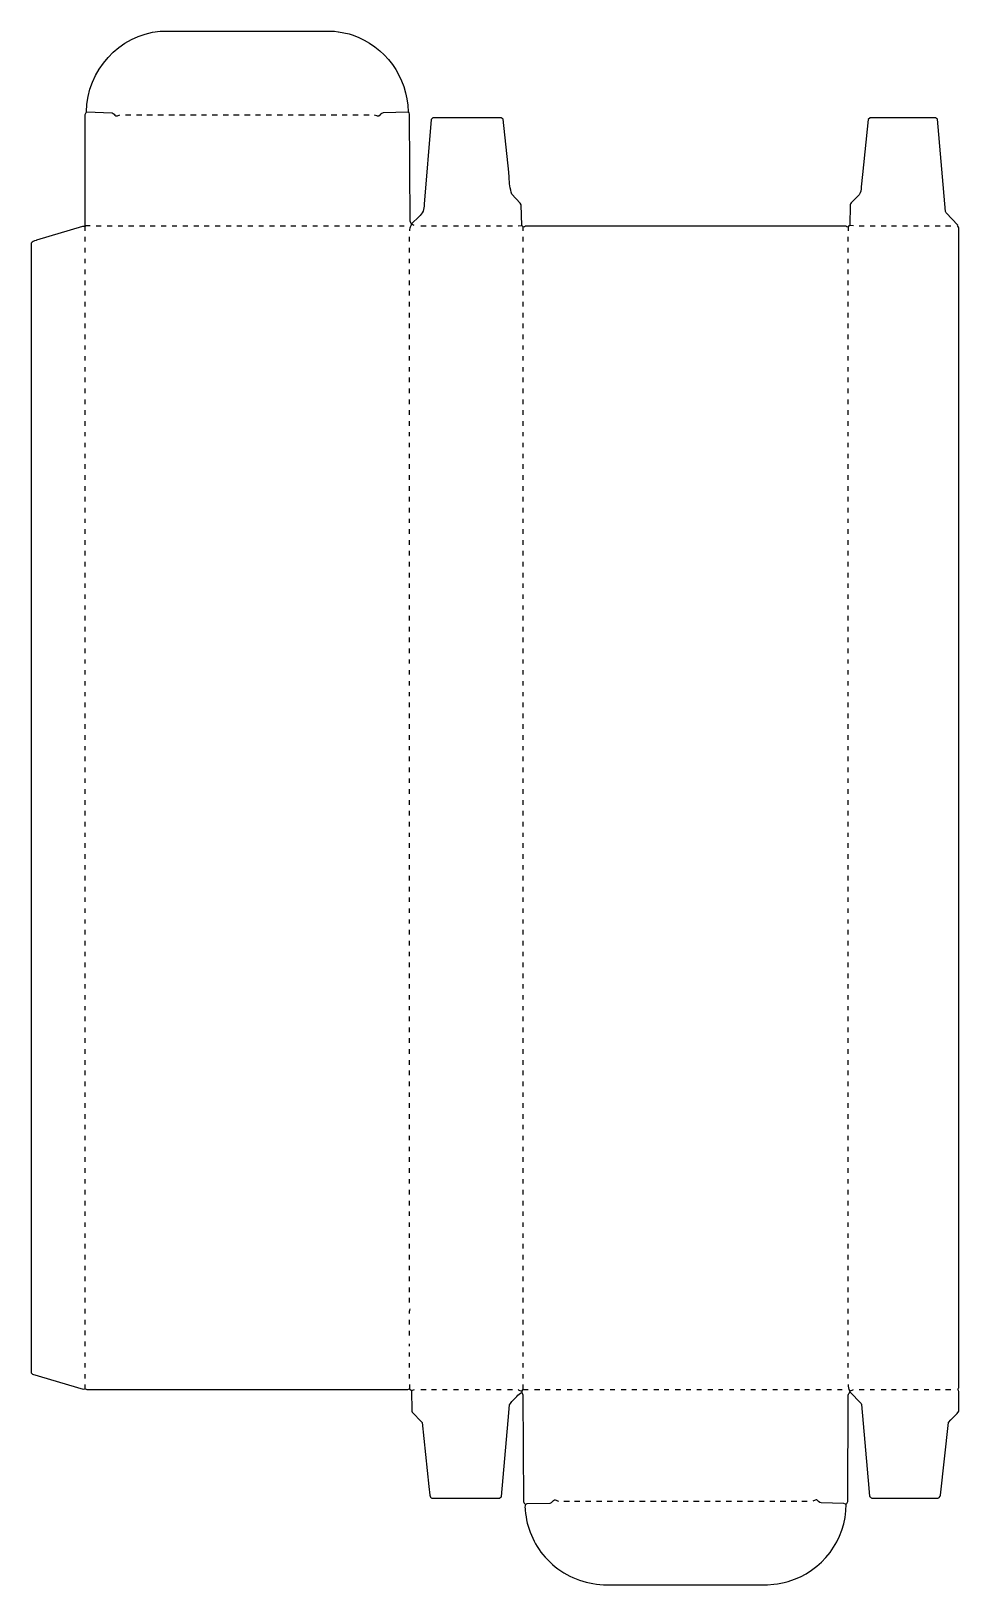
# Model space of a CAD drawing. Extents: x 204 to 2229, y 345 to 3735.
import ezdxf

# ---------------------------------------------------------------- set-up
doc = ezdxf.new("R2010")
doc.units = 0
doc.layers.get('0').update_dxf_attribs({"linetype": 'CONTINUOUS'})

msp = doc.modelspace()

# ---------------------------------------------------------------- linework, layer by layer
at = {"color": 7, "linetype": 'CONTINUOUS'}
for points in [[(322, 3299), (322, 3309), (323, 3310), (322, 3311), (322, 3553, 0.079147), (325, 3559, -0.380236), (486, 3735), (866, 3735), (873.946154, 3733.569231), (875.067568, 3733.405405), (897.911765, 3728.647059), (904.911765, 3726.647059, -0.315951), (1027, 3559, -0.091592), (1029.502146, 3553.997872), (1030.497854, 3321.002128, 0.074674), (1034, 3314), (1032.8, 3310.1, 0.149369), (1030, 3299)], [(325, 3559), (380.846154, 3556.769231, -0.070866), (389, 3550, 0.139267), (396.1, 3551.7), (398, 3552)], [(953, 3552), (957.9, 3550.8), (959, 3550), (963, 3550), (967, 3554, -0.074159), (973.009608, 3557.509992), (1027, 3559)], [(1278, 3299), (1278, 3308), (1275, 3311), (1273.599222, 3355.912451), (1271.750329, 3359.762812), (1253.249671, 3379.237188, -0.071118), (1247.560976, 3415.95122), (1246.439024, 3427.04878), (1234, 3543), (1230, 3546), (1081, 3546, 0.068175), (1077.45082, 3541.959016), (1061.54918, 3357.040984, -0.273795), (1050, 3330), (1035, 3315), (1035, 3314), (1034, 3314)], [(1987, 782, 0.179421), (1991, 768), (1991, 766), (2015.750192, 740.7598), (2016.58, 738.94), (2032.54918, 555.959016), (2034, 538, 0.064594), (2039, 534), (2183, 534), (2184.9, 535.2), (2186, 536, 0.186315), (2188.560976, 541.04878), (2206, 699), (2211, 705), (2225, 719), (2229, 724), (2229, 767), (2228.2, 768.1), (2227, 772), (2228.2, 773.9), (2229, 775), (2229, 3306), (2228.2, 3307.1), (2226, 3311), (2226.481536, 3311.519941), (2201.249822, 3338.240569), (2199.792, 3341.144), (2182, 3543), (2178, 3546), (2035, 3546), (2031, 3542), (2018.439024, 3421.95122), (2015.560976, 3395.04878, -0.20309), (2011, 3378), (1994.2, 3360.9), (1994, 3360, 0.175791), (1991.488899, 3355.989372), (1991, 3311, 0.150174), (1987, 3308), (1987, 3299)], [(333, 3310), (323, 3310), (322, 3309), (316.06, 3308.58), (216.088235, 3278.647059), (214.9, 3278.3, 0.194976), (204, 3272), (204, 808), (207, 805), (318, 772), (322, 773, -0.120666), (326, 771), (1026, 771, -0.120666), (1030, 773)], [(1040, 3311, -0.155754), (1035, 3314)], [(1278, 3308, 0.165541), (1283, 3310), (1982, 3310, 0.165541), (1987, 3308)], [(1030, 937, -0.088179), (1031, 947)], [(1030, 782), (1030, 773), (1034, 769), (1034.955716, 724.040669), (1035.769231, 721.846154), (1056.75027, 699.761622), (1057.2, 699.1), (1072.439024, 560.04878), (1074.445545, 541.044554, 0.321472), (1079, 534), (1226, 534), (1230, 537), (1231, 538), (1245.544828, 704.037931), (1248.45082, 737.959016, -0.080964), (1264, 756, -0.09294), (1275, 765)], [(1267, 771, 0.155288), (1275, 768), (1278, 771), (1289, 771)], [(1275, 768), (1275, 765), (1277.502146, 759.997872), (1278.497854, 527.002128, 0.315502), (1284, 521, -0.140211), (1287.009608, 522.509992), (1336.990392, 523.490008, 0.087686), (1346, 531, -0.071294), (1353.1, 528.3), (1355, 528)], [(1283, 521, 0.134422), (1282.560976, 507.95122, 0.161795), (1325.756098, 405.804878), (1341.795082, 389.754098, 0.174227), (1452.967005, 345.538071), (1454, 345), (1811, 345), (1824.967005, 346.461929), (1832.946154, 347.430769), (1847.911765, 350.352941), (1856.1, 352.7, 0.334016), (1983, 521, 0.135308), (1986.502155, 527.002137), (1987.497845, 758.997863, -0.074673), (1991, 766)], [(1983, 521), (1981.1, 521.3), (1977.990392, 522.509992), (1928.036928, 523.960118, -0.182127), (1919, 531, 0.071294), (1911.9, 528.3), (1910, 528)]]:
    msp.add_lwpolyline(points, format="xyb", dxfattribs=at)
for points in [[(410, 3552), (422, 3552)], [(434, 3552), (446, 3552)], [(457, 3552), (469, 3552)], [(481, 3552), (493, 3552)], [(505, 3552), (517, 3552)], [(528, 3552), (540, 3552)], [(552, 3552), (564, 3552)], [(576, 3552), (587, 3552)], [(599, 3552), (611, 3552)], [(623, 3552), (635, 3552)], [(646, 3552), (658, 3552)], [(670, 3552), (682, 3552)], [(694, 3552), (705, 3552)], [(717, 3552), (729, 3552)], [(741, 3552), (753, 3552)], [(765, 3552), (776, 3552)], [(788, 3552), (800, 3552)], [(812, 3552), (824, 3552)], [(835, 3552), (847, 3552)], [(859, 3552), (871, 3552)], [(883, 3552), (894, 3552)], [(906, 3552), (918, 3552)], [(930, 3552), (942, 3552)], [(346, 3310), (357, 3310)], [(370, 3310), (381, 3310)], [(394, 3310), (404, 3310)], [(417, 3310), (428, 3310)], [(441, 3310), (452, 3310)], [(464, 3310), (475, 3310)], [(488, 3310), (499, 3310)], [(512, 3310), (522, 3310)], [(535, 3310), (546, 3310)], [(559, 3310), (570, 3310)], [(582, 3310), (593, 3310)], [(606, 3310), (617, 3310)], [(630, 3310), (641, 3310)], [(653, 3310), (664, 3310)], [(677, 3310), (688, 3310)], [(701, 3310), (711, 3310)], [(724, 3310), (735, 3310)], [(748, 3310), (759, 3310)], [(771, 3310), (782, 3310)], [(795, 3310), (806, 3310)], [(819, 3310), (829, 3310)], [(842, 3310), (853, 3310)], [(866, 3310), (877, 3310)], [(890, 3310), (900, 3310)], [(913, 3310), (924, 3310)], [(937, 3310), (948, 3310)], [(960, 3310), (971, 3310)], [(984, 3310), (995, 3310)], [(1008, 3310), (1018, 3310)], [(1055, 3310), (1066, 3310)], [(1078, 3310), (1089, 3310)], [(1102, 3310), (1113, 3310)], [(1126, 3310), (1137, 3310)], [(1149, 3310), (1160, 3310)], [(1173, 3310), (1184, 3310)], [(1197, 3310), (1207, 3310)], [(1220, 3310), (1231, 3310)], [(1244, 3310), (1255, 3310)], [(1267, 3310), (1275, 3311)], [(1999, 3310), (1991, 3311)], [(2011, 3310), (2022, 3310)], [(2035, 3310), (2046, 3310)], [(2059, 3310), (2070, 3310)], [(2082, 3310), (2093, 3310)], [(2106, 3310), (2117, 3310)], [(2130, 3310), (2140, 3310)], [(2153, 3310), (2164, 3310)], [(2177, 3310), (2188, 3310)], [(2200, 3310), (2211, 3310)], [(322, 3276), (322, 3286)], [(322, 3252), (322, 3262)], [(1030, 3276), (1030, 3286)], [(1030, 3252), (1030, 3262)], [(1278, 3276), (1278, 3286)], [(1278, 3252), (1278, 3262)], [(1987, 3276), (1987, 3286)], [(1987, 3252), (1987, 3262)], [(322, 3229), (322, 3238)], [(1030, 3229), (1030, 3238)], [(1278, 3229), (1278, 3238)], [(1987, 3229), (1987, 3238)], [(322, 3205), (322, 3215)], [(322, 3181), (322, 3191)], [(1030, 3205), (1030, 3215)], [(1030, 3181), (1030, 3191)], [(1278, 3205), (1278, 3215)], [(1278, 3181), (1278, 3191)], [(1987, 3205), (1987, 3215)], [(1987, 3181), (1987, 3191)], [(322, 3158), (322, 3168)], [(1030, 3158), (1030, 3168)], [(1278, 3158), (1278, 3168)], [(1987, 3158), (1987, 3168)], [(322, 3134), (322, 3144)], [(322, 3110), (322, 3120)], [(1030, 3134), (1030, 3144)], [(1030, 3110), (1030, 3120)], [(1278, 3134), (1278, 3144)], [(1278, 3110), (1278, 3120)], [(1987, 3134), (1987, 3144)], [(1987, 3110), (1987, 3120)], [(322, 3087), (322, 3097)], [(1030, 3087), (1030, 3097)], [(1278, 3087), (1278, 3097)], [(1987, 3087), (1987, 3097)], [(322, 3063), (322, 3073)], [(1030, 3063), (1030, 3073)], [(1278, 3063), (1278, 3073)], [(1987, 3063), (1987, 3073)], [(322, 3040), (322, 3049)], [(322, 3016), (322, 3026)], [(1030, 3040), (1030, 3049)], [(1030, 3016), (1030, 3026)], [(1278, 3040), (1278, 3049)], [(1278, 3016), (1278, 3026)], [(1987, 3040), (1987, 3049)], [(1987, 3016), (1987, 3026)], [(322, 2992), (322, 3002)], [(1030, 2992), (1030, 3002)], [(1278, 2992), (1278, 3002)], [(1987, 2992), (1987, 3002)], [(322, 2969), (322, 2979)], [(322, 2945), (322, 2955)], [(1030, 2969), (1030, 2979)], [(1030, 2945), (1030, 2955)], [(1278, 2969), (1278, 2979)], [(1278, 2945), (1278, 2955)], [(1987, 2969), (1987, 2979)], [(1987, 2945), (1987, 2955)], [(322, 2921), (322, 2931)], [(1030, 2921), (1030, 2931)], [(1278, 2921), (1278, 2931)], [(1987, 2921), (1987, 2931)], [(322, 2898), (322, 2908)], [(322, 2874), (322, 2884)], [(1030, 2898), (1030, 2908)], [(1030, 2874), (1030, 2884)], [(1278, 2898), (1278, 2908)], [(1278, 2874), (1278, 2884)], [(1987, 2898), (1987, 2908)], [(1987, 2874), (1987, 2884)], [(322, 2851), (322, 2860)], [(1030, 2851), (1030, 2860)], [(1278, 2851), (1278, 2860)], [(1987, 2851), (1987, 2860)], [(322, 2827), (322, 2837)], [(1030, 2827), (1030, 2837)], [(1278, 2827), (1278, 2837)], [(1987, 2827), (1987, 2837)], [(322, 2803), (322, 2813)], [(322, 2780), (322, 2790)], [(1030, 2803), (1030, 2813)], [(1030, 2780), (1030, 2790)], [(1278, 2803), (1278, 2813)], [(1278, 2780), (1278, 2790)], [(1987, 2803), (1987, 2813)], [(1987, 2780), (1987, 2790)], [(322, 2756), (322, 2766)], [(1030, 2756), (1030, 2766)], [(1278, 2756), (1278, 2766)], [(1987, 2756), (1987, 2766)], [(322, 2732), (322, 2742)], [(322, 2709), (322, 2719)], [(1030, 2732), (1030, 2742)], [(1030, 2709), (1030, 2719)], [(1278, 2732), (1278, 2742)], [(1278, 2709), (1278, 2719)], [(1987, 2732), (1987, 2742)], [(1987, 2709), (1987, 2719)], [(322, 2685), (322, 2695)], [(1030, 2685), (1030, 2695)], [(1278, 2685), (1278, 2695)], [(1987, 2685), (1987, 2695)], [(322, 2662), (322, 2671)], [(322, 2638), (322, 2648)], [(1030, 2662), (1030, 2671)], [(1030, 2638), (1030, 2648)], [(1278, 2662), (1278, 2671)], [(1278, 2638), (1278, 2648)], [(1987, 2662), (1987, 2671)], [(1987, 2638), (1987, 2648)], [(322, 2614), (322, 2624)], [(1030, 2614), (1030, 2624)], [(1278, 2614), (1278, 2624)], [(1987, 2614), (1987, 2624)], [(322, 2591), (322, 2601)], [(322, 2567), (322, 2577)], [(1030, 2591), (1030, 2601)], [(1030, 2567), (1030, 2577)], [(1278, 2591), (1278, 2601)], [(1278, 2567), (1278, 2577)], [(1987, 2591), (1987, 2601)], [(1987, 2567), (1987, 2577)], [(322, 2543), (322, 2553)], [(1030, 2543), (1030, 2553)], [(1278, 2543), (1278, 2553)], [(1987, 2543), (1987, 2553)], [(322, 2520), (322, 2530)], [(1030, 2520), (1030, 2530)], [(1278, 2520), (1278, 2530)], [(1987, 2520), (1987, 2530)], [(322, 2496), (322, 2506)], [(322, 2473), (322, 2482)], [(1030, 2496), (1030, 2506)], [(1030, 2473), (1030, 2482)], [(1278, 2496), (1278, 2506)], [(1278, 2473), (1278, 2482)], [(1987, 2496), (1987, 2506)], [(1987, 2473), (1987, 2482)], [(322, 2449), (322, 2459)], [(1030, 2449), (1030, 2459)], [(1278, 2449), (1278, 2459)], [(1987, 2449), (1987, 2459)], [(322, 2425), (322, 2435)], [(322, 2402), (322, 2412)], [(1030, 2425), (1030, 2435)], [(1030, 2402), (1030, 2412)], [(1278, 2425), (1278, 2435)], [(1278, 2402), (1278, 2412)], [(1987, 2425), (1987, 2435)], [(1987, 2402), (1987, 2412)], [(322, 2378), (322, 2388)], [(1030, 2378), (1030, 2388)], [(1278, 2378), (1278, 2388)], [(1987, 2378), (1987, 2388)], [(322, 2355), (322, 2364)], [(322, 2331), (322, 2341)], [(1030, 2355), (1030, 2364)], [(1030, 2331), (1030, 2341)], [(1278, 2355), (1278, 2364)], [(1278, 2331), (1278, 2341)], [(1987, 2355), (1987, 2364)], [(1987, 2331), (1987, 2341)], [(322, 2307), (322, 2317)], [(1030, 2307), (1030, 2317)], [(1278, 2307), (1278, 2317)], [(1987, 2307), (1987, 2317)], [(322, 2284), (322, 2293)], [(1030, 2284), (1030, 2293)], [(1278, 2284), (1278, 2293)], [(1987, 2284), (1987, 2293)], [(322, 2260), (322, 2270)], [(322, 2236), (322, 2246)], [(1030, 2260), (1030, 2270)], [(1030, 2236), (1030, 2246)], [(1278, 2260), (1278, 2270)], [(1278, 2236), (1278, 2246)], [(1987, 2260), (1987, 2270)], [(1987, 2236), (1987, 2246)], [(322, 2213), (322, 2223)], [(1030, 2213), (1030, 2223)], [(1278, 2213), (1278, 2223)], [(1987, 2213), (1987, 2223)], [(322, 2189), (322, 2199)], [(322, 2166), (322, 2175)], [(1030, 2189), (1030, 2199)], [(1030, 2166), (1030, 2175)], [(1278, 2189), (1278, 2199)], [(1278, 2166), (1278, 2175)], [(1987, 2189), (1987, 2199)], [(1987, 2166), (1987, 2175)], [(322, 2142), (322, 2152)], [(1030, 2142), (1030, 2152)], [(1278, 2142), (1278, 2152)], [(1987, 2142), (1987, 2152)], [(322, 2118), (322, 2128)], [(322, 2095), (322, 2104)], [(1030, 2118), (1030, 2128)], [(1030, 2095), (1030, 2104)], [(1278, 2118), (1278, 2128)], [(1278, 2095), (1278, 2104)], [(1987, 2118), (1987, 2128)], [(1987, 2095), (1987, 2104)], [(322, 2071), (322, 2081)], [(1030, 2071), (1030, 2081)], [(1278, 2071), (1278, 2081)], [(1987, 2071), (1987, 2081)], [(322, 2047), (322, 2057)], [(322, 2024), (322, 2034)], [(1030, 2047), (1030, 2057)], [(1030, 2024), (1030, 2034)], [(1278, 2047), (1278, 2057)], [(1278, 2024), (1278, 2034)], [(1987, 2047), (1987, 2057)], [(1987, 2024), (1987, 2034)], [(322, 2000), (322, 2010)], [(1030, 2000), (1030, 2010)], [(1278, 2000), (1278, 2010)], [(1987, 2000), (1987, 2010)], [(322, 1977), (322, 1986)], [(1030, 1977), (1030, 1986)], [(1278, 1977), (1278, 1986)], [(1987, 1977), (1987, 1986)], [(322, 1953), (322, 1963)], [(322, 1929), (322, 1939)], [(1030, 1953), (1030, 1963)], [(1030, 1929), (1030, 1939)], [(1278, 1953), (1278, 1963)], [(1278, 1929), (1278, 1939)], [(1987, 1953), (1987, 1963)], [(1987, 1929), (1987, 1939)], [(322, 1906), (322, 1915)], [(1030, 1906), (1030, 1915)], [(1278, 1906), (1278, 1915)], [(1987, 1906), (1987, 1915)], [(322, 1882), (322, 1892)], [(322, 1858), (322, 1868)], [(1030, 1882), (1030, 1892)], [(1030, 1858), (1030, 1868)], [(1278, 1882), (1278, 1892)], [(1278, 1858), (1278, 1868)], [(1987, 1882), (1987, 1892)], [(1987, 1858), (1987, 1868)], [(322, 1835), (322, 1845)], [(1030, 1835), (1030, 1845)], [(1278, 1835), (1278, 1845)], [(1987, 1835), (1987, 1845)], [(322, 1811), (322, 1821)], [(322, 1788), (322, 1797)], [(1030, 1811), (1030, 1821)], [(1030, 1788), (1030, 1797)], [(1278, 1811), (1278, 1821)], [(1278, 1788), (1278, 1797)], [(1987, 1811), (1987, 1821)], [(1987, 1788), (1987, 1797)], [(322, 1764), (322, 1774)], [(1030, 1764), (1030, 1774)], [(1278, 1764), (1278, 1774)], [(1987, 1764), (1987, 1774)], [(322, 1740), (322, 1750)], [(1030, 1740), (1030, 1750)], [(1278, 1740), (1278, 1750)], [(1987, 1740), (1987, 1750)], [(322, 1717), (322, 1726)], [(322, 1693), (322, 1703)], [(1030, 1717), (1030, 1726)], [(1030, 1693), (1030, 1703)], [(1278, 1717), (1278, 1726)], [(1278, 1693), (1278, 1703)], [(1987, 1717), (1987, 1726)], [(1987, 1693), (1987, 1703)], [(322, 1669), (322, 1679)], [(1030, 1669), (1030, 1679)], [(1278, 1669), (1278, 1679)], [(1987, 1669), (1987, 1679)], [(322, 1646), (322, 1656)], [(322, 1622), (322, 1632)], [(1030, 1646), (1030, 1656)], [(1030, 1622), (1030, 1632)], [(1278, 1646), (1278, 1656)], [(1278, 1622), (1278, 1632)], [(1987, 1646), (1987, 1656)], [(1987, 1622), (1987, 1632)], [(322, 1599), (322, 1608)], [(1030, 1599), (1030, 1608)], [(1278, 1599), (1278, 1608)], [(1987, 1599), (1987, 1608)], [(322, 1575), (322, 1585)], [(322, 1551), (322, 1561)], [(1030, 1575), (1030, 1585)], [(1030, 1551), (1030, 1561)], [(1278, 1575), (1278, 1585)], [(1278, 1551), (1278, 1561)], [(1987, 1575), (1987, 1585)], [(1987, 1551), (1987, 1561)], [(322, 1528), (322, 1538)], [(1030, 1528), (1030, 1538)], [(1278, 1528), (1278, 1538)], [(1987, 1528), (1987, 1538)], [(322, 1504), (322, 1514)], [(1030, 1504), (1030, 1514)], [(1278, 1504), (1278, 1514)], [(1987, 1504), (1987, 1514)], [(322, 1480), (322, 1490)], [(322, 1457), (322, 1467)], [(1030, 1480), (1030, 1490)], [(1030, 1457), (1030, 1467)], [(1278, 1480), (1278, 1490)], [(1278, 1457), (1278, 1467)], [(1987, 1480), (1987, 1490)], [(1987, 1457), (1987, 1467)], [(322, 1433), (322, 1443)], [(1030, 1433), (1030, 1443)], [(1278, 1433), (1278, 1443)], [(1987, 1433), (1987, 1443)], [(322, 1410), (322, 1419)], [(322, 1386), (322, 1396)], [(1030, 1410), (1030, 1419)], [(1030, 1386), (1030, 1396)], [(1278, 1410), (1278, 1419)], [(1278, 1386), (1278, 1396)], [(1987, 1410), (1987, 1419)], [(1987, 1386), (1987, 1396)], [(322, 1362), (322, 1372)], [(1030, 1362), (1030, 1372)], [(1278, 1362), (1278, 1372)], [(1987, 1362), (1987, 1372)], [(322, 1339), (322, 1349)], [(322, 1315), (322, 1325)], [(1030, 1339), (1030, 1349)], [(1030, 1315), (1030, 1325)], [(1278, 1339), (1278, 1349)], [(1278, 1315), (1278, 1325)], [(1987, 1339), (1987, 1349)], [(1987, 1315), (1987, 1325)], [(322, 1291), (322, 1301)], [(1030, 1291), (1030, 1301)], [(1278, 1291), (1278, 1301)], [(1987, 1291), (1987, 1301)], [(322, 1268), (322, 1278)], [(1030, 1268), (1030, 1278)], [(1278, 1268), (1278, 1278)], [(1987, 1268), (1987, 1278)], [(322, 1244), (322, 1254)], [(322, 1221), (322, 1230)], [(1030, 1244), (1030, 1254)], [(1030, 1221), (1030, 1230)], [(1278, 1244), (1278, 1254)], [(1278, 1221), (1278, 1230)], [(1987, 1244), (1987, 1254)], [(1987, 1221), (1987, 1230)], [(322, 1197), (322, 1207)], [(1030, 1197), (1030, 1207)], [(1278, 1197), (1278, 1207)], [(1987, 1197), (1987, 1207)], [(322, 1173), (322, 1183)], [(322, 1150), (322, 1160)], [(1030, 1173), (1030, 1183)], [(1030, 1150), (1030, 1160)], [(1278, 1173), (1278, 1183)], [(1278, 1150), (1278, 1160)], [(1987, 1173), (1987, 1183)], [(1987, 1150), (1987, 1160)], [(322, 1126), (322, 1136)], [(1030, 1126), (1030, 1136)], [(1278, 1126), (1278, 1136)], [(1987, 1126), (1987, 1136)], [(322, 1102), (322, 1112)], [(322, 1079), (322, 1089)], [(1030, 1102), (1030, 1112)], [(1030, 1079), (1030, 1089)], [(1278, 1102), (1278, 1112)], [(1278, 1079), (1278, 1089)], [(1987, 1102), (1987, 1112)], [(1987, 1079), (1987, 1089)], [(322, 1055), (322, 1065)], [(1030, 1055), (1030, 1065)], [(1278, 1055), (1278, 1065)], [(1987, 1055), (1987, 1065)], [(322, 1032), (322, 1041)], [(322, 1008), (322, 1018)], [(1030, 1032), (1030, 1041)], [(1030, 1008), (1030, 1018)], [(1278, 1032), (1278, 1041)], [(1278, 1008), (1278, 1018)], [(1987, 1032), (1987, 1041)], [(1987, 1008), (1987, 1018)], [(322, 984), (322, 994)], [(1030, 984), (1030, 994)], [(1278, 984), (1278, 994)], [(1987, 984), (1987, 994)], [(322, 961), (322, 971)], [(1030, 961), (1030, 971)], [(1278, 961), (1278, 971)], [(1987, 961), (1987, 971)], [(322, 937), (322, 947)], [(322, 913), (322, 923)], [(1030, 913), (1030, 923)], [(1278, 937), (1278, 947)], [(1278, 913), (1278, 923)], [(1987, 937), (1987, 947)], [(1987, 913), (1987, 923)], [(322, 890), (322, 900)], [(1030, 889), (1030, 899)], [(1278, 890), (1278, 900)], [(1987, 890), (1987, 900)], [(322, 866), (322, 876)], [(322, 843), (322, 852)], [(1030, 866), (1030, 871)], [(1030, 843), (1030, 852)], [(1278, 866), (1278, 876)], [(1278, 843), (1278, 852)], [(1987, 866), (1987, 876)], [(1987, 843), (1987, 852)], [(322, 819), (322, 829)], [(1030, 819), (1030, 829)], [(1278, 819), (1278, 829)], [(1987, 819), (1987, 829)], [(322, 795), (322, 805)], [(322, 773), (322, 782)], [(1030, 795), (1030, 805)], [(1278, 795), (1278, 805)], [(1278, 771), (1278, 782)], [(1987, 795), (1987, 805)], [(1034, 769), (1041, 771)], [(1055, 771), (1066, 771)], [(1078, 771), (1089, 771)], [(1102, 771), (1112, 771)], [(1126, 771), (1137, 771)], [(1149, 771), (1159, 771)], [(1173, 771), (1183, 771)], [(1197, 771), (1207, 771)], [(1220, 771), (1230, 771)], [(1244, 771), (1255, 771)], [(1303, 771), (1314, 771)], [(1326, 771), (1337, 771)], [(1350, 771), (1360, 771)], [(1374, 771), (1385, 771)], [(1397, 771), (1407, 771)], [(1421, 771), (1431, 771)], [(1445, 771), (1455, 771)], [(1468, 771), (1478, 771)], [(1492, 771), (1503, 771)], [(1515, 771), (1526, 771)], [(1539, 771), (1549, 771)], [(1563, 771), (1574, 771)], [(1586, 771), (1596, 771)], [(1610, 771), (1621, 771)], [(1634, 771), (1644, 771)], [(1657, 771), (1667, 771)], [(1681, 771), (1692, 771)], [(1704, 771), (1714, 771)], [(1728, 771), (1738, 771)], [(1752, 771), (1762, 771)], [(1775, 771), (1785, 771)], [(1799, 771), (1810, 771)], [(1823, 771), (1833, 771)], [(1846, 771), (1856, 771)], [(1870, 771), (1881, 771)], [(1893, 771), (1903, 771)], [(1917, 771), (1927, 771)], [(1941, 771), (1951, 771)], [(1964, 771), (1974, 771)], [(1991, 768), (1999, 771)], [(2011, 771), (2022, 771)], [(2035, 771), (2045, 771)], [(2059, 771), (2070, 771)], [(2082, 771), (2092, 771)], [(2106, 771), (2116, 771)], [(2130, 771), (2140, 771)], [(2153, 771), (2163, 771)], [(2177, 771), (2188, 771)], [(2200, 771), (2211, 771)], [(1367, 528), (1379, 528)], [(1390, 528), (1402, 528)], [(1414, 528), (1426, 528)], [(1438, 528), (1450, 528)], [(1461, 528), (1473, 528)], [(1485, 528), (1497, 528)], [(1509, 528), (1520, 528)], [(1532, 528), (1544, 528)], [(1556, 528), (1568, 528)], [(1579, 528), (1591, 528)], [(1603, 528), (1615, 528)], [(1627, 528), (1638, 528)], [(1650, 528), (1662, 528)], [(1674, 528), (1686, 528)], [(1698, 528), (1709, 528)], [(1721, 528), (1733, 528)], [(1745, 528), (1757, 528)], [(1768, 528), (1780, 528)], [(1792, 528), (1804, 528)], [(1816, 528), (1827, 528)], [(1839, 528), (1851, 528)], [(1863, 528), (1875, 528)], [(1886, 528), (1898, 528)]]:
    msp.add_lwpolyline(points, dxfattribs=at)

doc.saveas('drawing.dxf')
